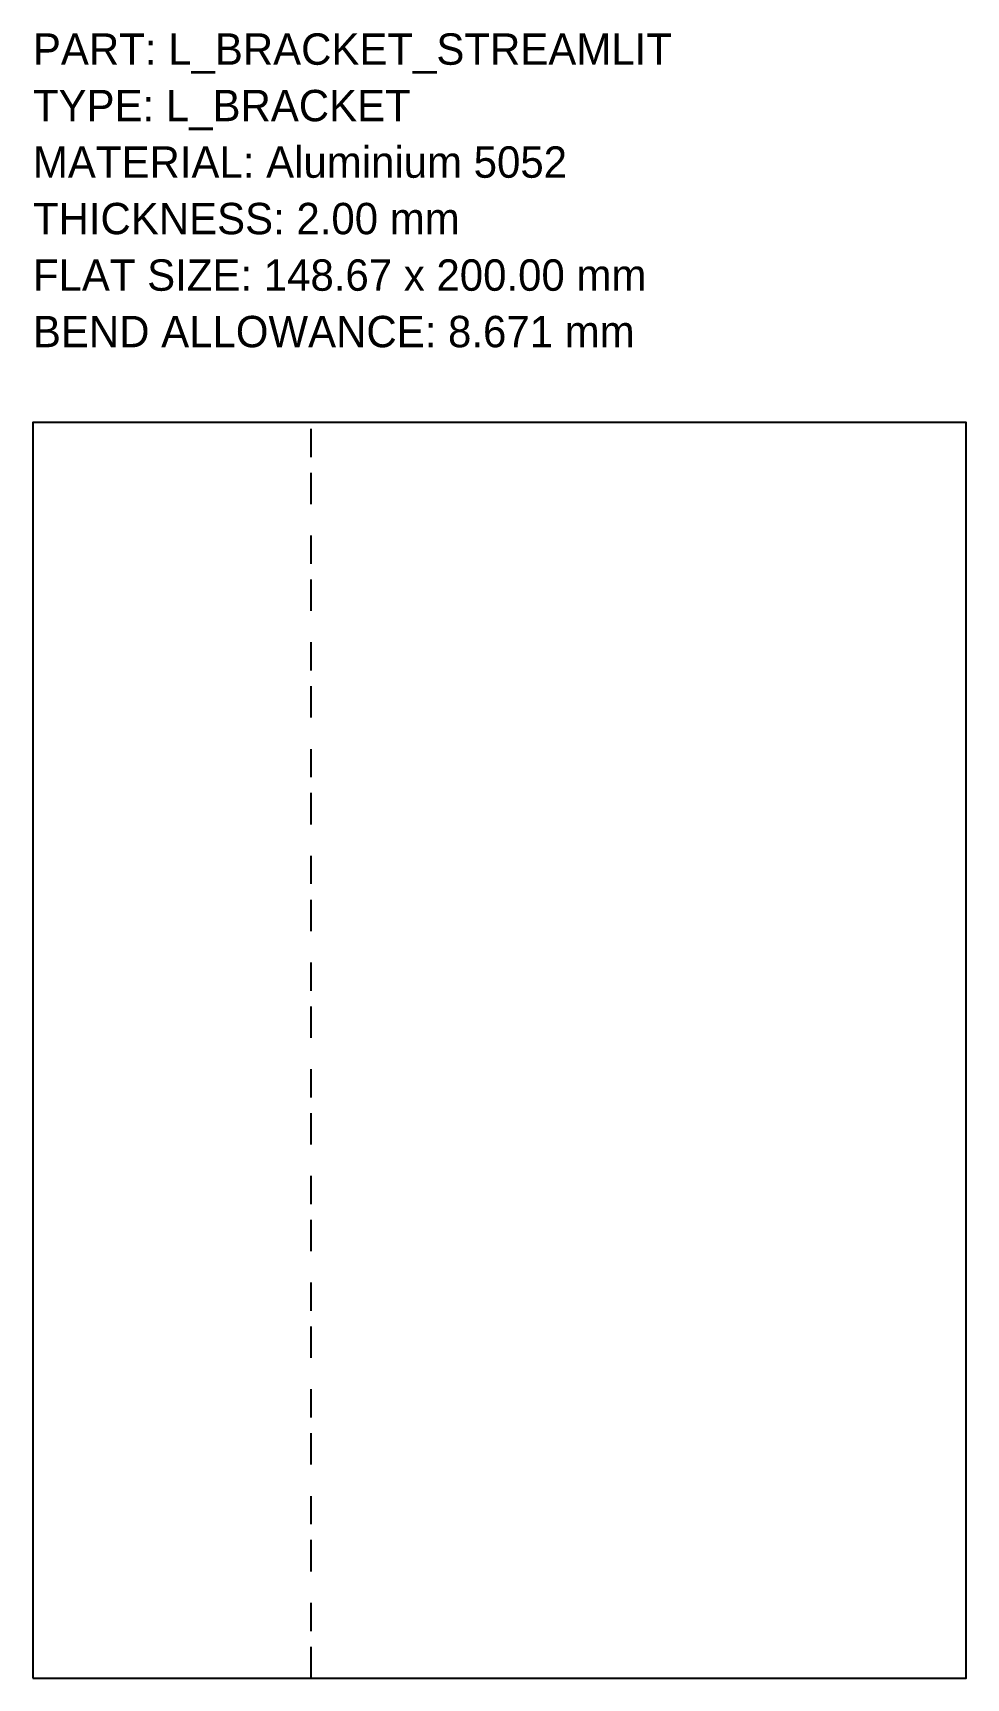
# Model space of a CAD drawing. Header units: millimetres. Extents: x 0 to 149, y 0 to 262.
import ezdxf

# ---------------------------------------------------------------- set-up
doc = ezdxf.new("R2010")
doc.units = ezdxf.units.MM
doc.linetypes.add('DASHED', pattern=[7.5, 5, -2.5])
for name, color, linetype in [('BEND', 5, 'DASHED'), ('CUT', 1, 'CONTINUOUS'), ('TEXT', 7, 'CONTINUOUS')]:
    doc.layers.add(name, color=color, linetype=linetype)

msp = doc.modelspace()

# ---------------------------------------------------------------- linework, layer by layer
at = {"layer": 'BEND'}
for p, q in [((44.34, 187), (44.34, 199)), ((44.34, 170), (44.34, 182)), ((44.34, 153), (44.34, 165)), ((44.34, 136), (44.34, 148)), ((44.34, 119), (44.34, 131)), ((44.34, 102), (44.34, 114)), ((44.34, 85), (44.34, 97)), ((44.34, 68), (44.34, 80)), ((44.34, 51), (44.34, 63)), ((44.34, 34), (44.34, 46)), ((44.34, 17), (44.34, 29)), ((44.34, 0), (44.34, 12))]:
    msp.add_line(p, q, dxfattribs=at)
at = {"layer": 'CUT'}
msp.add_lwpolyline([(0, 0), (148.67, 0), (148.67, 200), (0, 200), (0, 0)], close=True, dxfattribs=at)

# ---------------------------------------------------------------- texts
at = {"layer": 'TEXT'}
for s, p in [('PART: L_BRACKET_STREAMLIT', (0, 257)), ('TYPE: L_BRACKET', (0, 248)), ('MATERIAL: Aluminium 5052', (0, 239)), ('THICKNESS: 2.00 mm', (0, 230)), ('FLAT SIZE: 148.67 x 200.00 mm', (0, 221)), ('BEND ALLOWANCE: 8.671 mm', (0, 212))]:
    msp.add_text(s, height=5, dxfattribs=at).set_placement(p)

doc.saveas('drawing.dxf')
